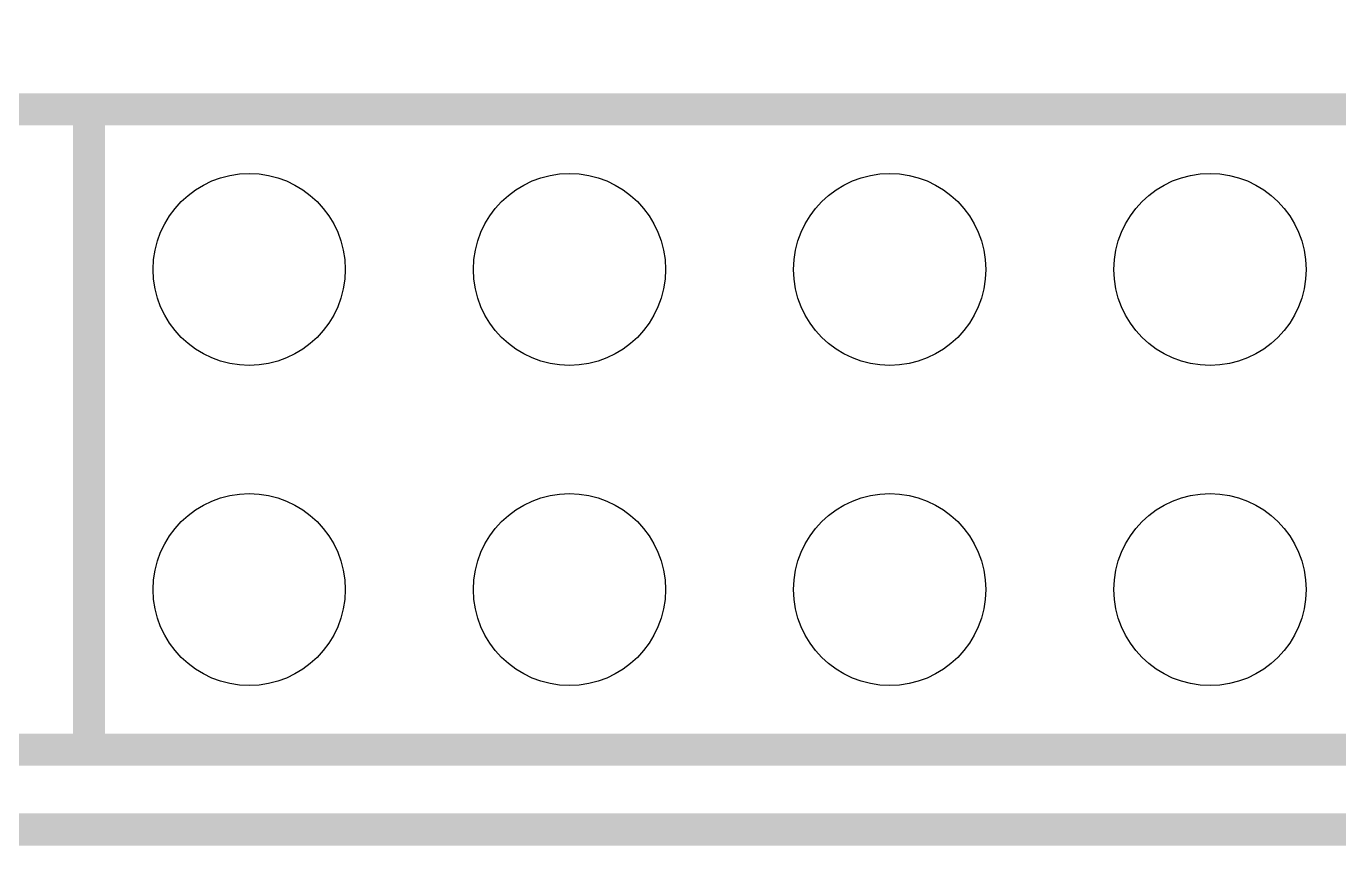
# Model space of a CAD drawing. Extents: x -8 to 88.6, y -9.6 to 57.7.
# Drawn here: x 38.61 to 46.8, y -0.1 to 5.02 of the extents above; entities that cross this region are included whole.
import ezdxf

# ---------------------------------------------------------------- set-up
doc = ezdxf.new("R2010")
doc.units = 0
for name, color, linetype in [('BG_OUTLINE', 3, 'CONTINUOUS'), ('PG_SILKSCREEN_TOP', 4, 'CONTINUOUS'), ('PIN_TOP', 5, 'CONTINUOUS')]:
    doc.layers.add(name, color=color, linetype=linetype)

msp = doc.modelspace()

# ---------------------------------------------------------------- linework, layer by layer
at = {"layer": 'BG_OUTLINE', "const_width": 0.2032}
msp.add_lwpolyline([(0, 0, -0.414214), (-1.4986, 1.4986), (-1.4986, 47.50054, -0.414214), (0, 48.99914), (78.00086, 48.99914, -0.414214), (79.49946, 47.50054), (79.49946, 1.49606, -0.414214), (78.0034, 0)], format="xyb", close=True, dxfattribs=at)
at = {"layer": 'PG_SILKSCREEN_TOP'}
msp.add_lwpolyline([(58.999882, 0.499364, 0.199898, 0.199898, 0), (58.999882, 4.499356, 0.199136, 0.199136, 0), (-0.999998, 4.499356, 0.199898, 0.199898, 0), (-0.999998, 0.499364, 0.199136, 0.199136, 0)], format="xyseb", close=True, dxfattribs=at)
at = {"layer": 'PG_SILKSCREEN_TOP', "const_width": 0.199898}
msp.add_lwpolyline([(38.999922, 4.499356), (38.999922, 0.499364)], dxfattribs=at)
at = {"layer": 'PIN_TOP'}
for centre in [(39.99992, 3.499358), (41.999916, 3.499358), (43.999912, 3.499358), (45.999908, 3.499358), (39.99992, 1.499362), (41.999916, 1.499362), (43.999912, 1.499362), (45.999908, 1.499362)]:
    msp.add_circle(centre, 0.599948, dxfattribs=at)

doc.saveas('drawing.dxf')
